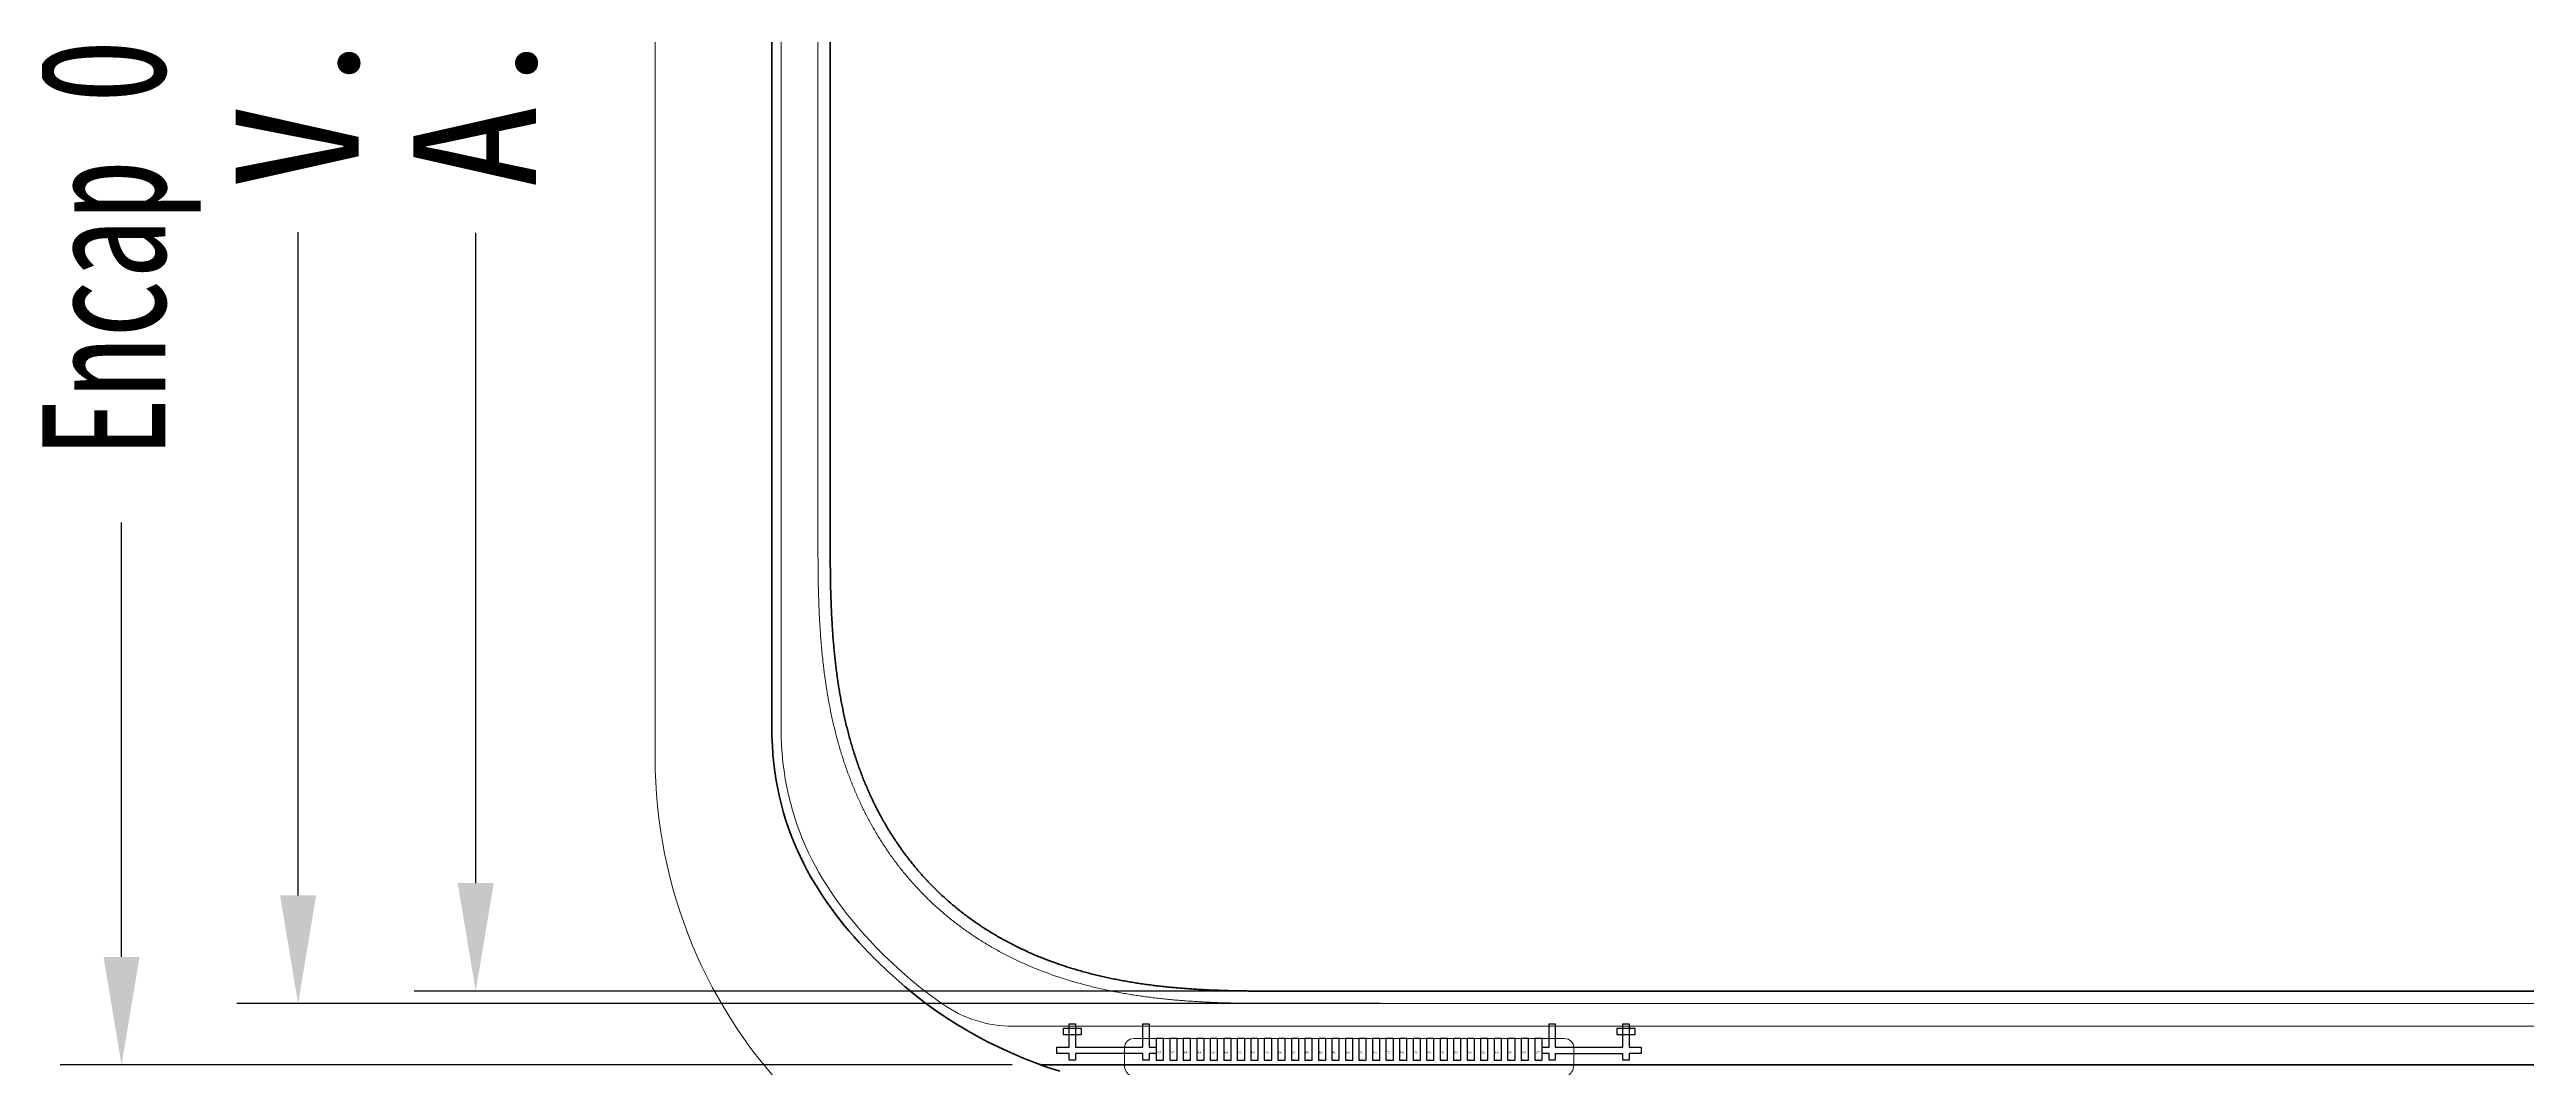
# Model space of a CAD drawing. Header units: millimetres. Extents: x 1773 to 2105, y 395 to 649.
# Drawn here: x 1810.2 to 1850.51, y 512.66 to 529.24 of the extents above; entities that cross this region are included whole.
import ezdxf
from ezdxf.enums import TextEntityAlignment as Align

# ---------------------------------------------------------------- set-up
doc = ezdxf.new("R2010")
doc.units = ezdxf.units.MM
for name, color, linetype, lineweight in [('AA.drawing', 7, 'Continuous', 100), ('CG', 3, 'Continuous', 20), ('FPC', 40, 'Continuous', 20), ('FPC.drawing', 30, 'Continuous', 100), ('P_ENCAP.drawing', 30, 'Continuous', 100), ('P_OLED.drawing', 3, 'Continuous', 100), ('POL', 202, 'Continuous', 5)]:
    doc.layers.add(name, color=color, linetype=linetype, lineweight=lineweight)
doc.layers.add('DST', color=253, linetype='Continuous')
doc.styles.add('宋体', font='')
doc.styles.get('宋体').set_extended_font_data('SimSun')
doc.dimstyles.new('Z0.8', dxfattribs={"dimscale": 0.8, "dimtxt": 2.5, "dimasz": 2.2, "dimexe": 1.25, "dimexo": 0.625, "dimtad": 0, "dimdsep": 46, "dimtxsty": '宋体', "dimcen": 2.5, "dimadec": 0, "dimazin": 0, "dimtfac": 1, "dimtmove": 0, "dimatfit": 3, "dimfxl": 1, "dimlwd": 25, "dimlwe": 25, "dimarcsym": 0})

# ---------------------------------------------------------------- blocks, each defined once
blk = doc.blocks.new('*D14')
at = {"layer": 'Defpoints', "color": 0, "ltscale": 0.1}
for p in [(1830.352, 552.294), (1817.134, 513.903), (1830.352, 513.903)]:
    blk.add_point(p, dxfattribs=at)
at = {"layer": 'DST', "color": 3, "linetype": 'ByBlock', "lineweight": 25, "ltscale": 0.1}
for p, q in [((1829.852, 552.294), (1816.134, 552.294)), ((1817.134, 550.534), (1817.134, 539.945)), ((1817.134, 515.663), (1817.134, 526.252)), ((1829.852, 513.903), (1816.134, 513.903))]:
    blk.add_line(p, q, dxfattribs=at)
at = {"layer": 'DST', "color": 3, "ltscale": 0.1}
for points in [[(1816.841, 550.534), (1817.428, 550.534), (1817.134, 552.294)], [(1816.841, 515.663), (1817.428, 515.663), (1817.134, 513.903)]]:
    blk.add_solid(points, dxfattribs=at)
at = {"layer": 'DST', "color": 4, "ltscale": 0.1, "insert": (1817.134, 533.098), "char_height": 2, "attachment_point": 5, "rotation": 90, "style": '宋体'}
blk.add_mtext('A.A 38.39', dxfattribs=at)
blk = doc.blocks.new('*D15')
at = {"layer": 'Defpoints', "color": 0, "ltscale": 0.1}
for p in [(1828.404, 553.224), (1811.37, 512.703), (1826.363, 512.703)]:
    blk.add_point(p, dxfattribs=at)
at = {"layer": 'DST', "color": 3, "linetype": 'ByBlock', "lineweight": 25, "ltscale": 0.1}
for p, q in [((1827.904, 553.224), (1810.37, 553.224)), ((1811.37, 551.464), (1811.37, 544.391)), ((1811.37, 514.463), (1811.37, 521.535)), ((1825.863, 512.703), (1810.37, 512.703))]:
    blk.add_line(p, q, dxfattribs=at)
at = {"layer": 'DST', "color": 3, "ltscale": 0.1}
for points in [[(1811.077, 551.464), (1811.663, 551.464), (1811.37, 553.224)], [(1811.077, 514.463), (1811.663, 514.463), (1811.37, 512.703)]]:
    blk.add_solid(points, dxfattribs=at)
at = {"layer": 'DST', "color": 4, "ltscale": 0.1, "insert": (1811.37, 532.963), "char_height": 2, "attachment_point": 5, "rotation": 90, "style": '宋体'}
blk.add_mtext('{\\fFangSong|b0|i0|c0|p49;\\W0.71;Encap Outline} 40.52', dxfattribs=at)
blk = doc.blocks.new('*D16')
at = {"layer": 'Defpoints', "color": 0, "ltscale": 0.1}
for p in [(1808.248, 553.224), (1828.404, 553.224), (1830.104, 512.133)]:
    blk.add_point(p, dxfattribs=at)
at = {"layer": 'DST', "color": 3, "linetype": 'ByBlock', "lineweight": 25, "ltscale": 0.1}
for p, q in [((1827.904, 553.224), (1807.248, 553.224)), ((1808.248, 551.464), (1808.248, 544.116)), ((1808.248, 513.893), (1808.248, 521.24)), ((1829.604, 512.133), (1807.248, 512.133))]:
    blk.add_line(p, q, dxfattribs=at)
at = {"layer": 'DST', "color": 3, "ltscale": 0.1}
for points in [[(1807.954, 551.464), (1808.541, 551.464), (1808.248, 553.224)], [(1807.954, 513.893), (1808.541, 513.893), (1808.248, 512.133)]]:
    blk.add_solid(points, dxfattribs=at)
at = {"layer": 'DST', "color": 4, "ltscale": 0.1, "insert": (1808.248, 532.678), "char_height": 2, "attachment_point": 5, "rotation": 90, "style": '宋体'}
blk.add_mtext('{\\f@FangSong|b0|i0|c0|p49;\\W0.71;Panel Outline\\Ftxt|c134;\\C2; }41.09', dxfattribs=at)
blk = doc.blocks.new('*D25')
at = {"layer": 'Defpoints', "color": 0, "ltscale": 0.1}
for p in [(1814.244, 552.494), (1832.352, 552.494), (1832.352, 513.703)]:
    blk.add_point(p, dxfattribs=at)
at = {"layer": 'FPC', "color": 3, "linetype": 'ByBlock', "lineweight": 25, "ltscale": 0.1}
for p, q in [((1831.852, 552.494), (1813.244, 552.494)), ((1814.244, 550.734), (1814.244, 539.934)), ((1814.244, 515.463), (1814.244, 526.263)), ((1831.852, 513.703), (1813.244, 513.703))]:
    blk.add_line(p, q, dxfattribs=at)
at = {"layer": 'FPC', "color": 3, "ltscale": 0.1}
for points in [[(1813.95, 550.734), (1814.537, 550.734), (1814.244, 552.494)], [(1813.95, 515.463), (1814.537, 515.463), (1814.244, 513.703)]]:
    blk.add_solid(points, dxfattribs=at)
at = {"layer": 'FPC', "color": 4, "ltscale": 0.1, "insert": (1814.244, 533.098), "char_height": 2, "attachment_point": 5, "rotation": 90, "style": '宋体'}
blk.add_mtext('V.A 38.79', dxfattribs=at)
blk = doc.blocks.new('*D26')
at = {"layer": 'Defpoints', "color": 0, "ltscale": 0.1}
for p in [(1804.391, 555.143), (1828.004, 555.143), (1828.004, 509.753)]:
    blk.add_point(p, dxfattribs=at)
at = {"layer": 'FPC', "color": 3, "linetype": 'ByBlock', "lineweight": 25, "ltscale": 0.1}
for p, q in [((1827.504, 555.143), (1803.391, 555.143)), ((1804.391, 553.383), (1804.391, 542.771)), ((1804.391, 511.513), (1804.391, 522.126)), ((1827.504, 509.753), (1803.391, 509.753))]:
    blk.add_line(p, q, dxfattribs=at)
at = {"layer": 'FPC', "color": 3, "ltscale": 0.1}
for points in [[(1804.098, 553.383), (1804.684, 553.383), (1804.391, 555.143)], [(1804.098, 511.513), (1804.684, 511.513), (1804.391, 509.753)]]:
    blk.add_solid(points, dxfattribs=at)
at = {"layer": 'FPC', "color": 4, "ltscale": 0.1, "insert": (1804.391, 532.448), "char_height": 2, "attachment_point": 5, "rotation": 90, "style": '宋体'}
blk.add_mtext('CG 45.39%%P0.05', dxfattribs=at)

msp = doc.modelspace()

# ---------------------------------------------------------------- linework, layer by layer
at = {"color": 6}
for p, q in [((1826.694, 513.296), (1826.694, 513.196)), ((1826.994, 513.296), (1826.694, 513.296)), ((1826.694, 513.196), (1826.994, 513.196)), ((1826.794, 513.37), (1826.894, 513.37)), ((1826.794, 512.991), (1826.794, 513.37)), ((1826.894, 513.37), (1826.894, 512.991)), ((1826.994, 513.196), (1826.994, 513.296)), ((1827.994, 512.991), (1827.994, 513.37)), ((1827.994, 513.37), (1828.094, 513.37)), ((1828.094, 513.37), (1828.094, 512.991)), ((1834.604, 513.37), (1834.704, 513.37)), ((1834.604, 512.991), (1834.604, 513.37)), ((1834.704, 513.37), (1834.704, 512.991)), ((1835.704, 513.296), (1835.704, 513.196)), ((1836.004, 513.296), (1835.704, 513.296)), ((1835.704, 513.196), (1836.004, 513.196)), ((1835.804, 512.991), (1835.804, 513.37)), ((1835.804, 513.37), (1835.904, 513.37)), ((1835.904, 513.37), (1835.904, 512.991)), ((1836.004, 513.196), (1836.004, 513.296)), ((1826.594, 512.891), (1826.594, 512.991)), ((1826.594, 512.991), (1826.794, 512.991)), ((1826.794, 512.891), (1826.594, 512.891)), ((1826.794, 512.783), (1826.794, 512.891)), ((1826.894, 512.783), (1826.794, 512.783)), ((1826.894, 512.991), (1827.994, 512.991)), ((1826.894, 512.891), (1826.894, 512.783)), ((1827.994, 512.891), (1826.894, 512.891)), ((1827.994, 512.783), (1827.994, 512.891)), ((1828.094, 512.783), (1827.994, 512.783)), ((1828.094, 512.991), (1828.209, 512.991)), ((1828.209, 512.891), (1828.094, 512.891)), ((1828.094, 512.891), (1828.094, 512.783)), ((1828.209, 513.133), (1828.209, 512.783)), ((1828.329, 513.133), (1828.209, 513.133)), ((1828.209, 512.991), (1828.209, 512.891)), ((1828.209, 512.783), (1828.329, 512.783)), ((1828.329, 512.783), (1828.329, 513.133)), ((1828.429, 513.133), (1828.429, 512.783)), ((1828.549, 513.133), (1828.429, 513.133)), ((1828.429, 512.783), (1828.549, 512.783)), ((1828.549, 512.783), (1828.549, 513.133)), ((1828.649, 513.133), (1828.649, 512.783)), ((1828.769, 513.133), (1828.649, 513.133)), ((1828.649, 512.783), (1828.769, 512.783)), ((1828.769, 512.783), (1828.769, 513.133)), ((1828.869, 513.133), (1828.869, 512.783)), ((1828.989, 513.133), (1828.869, 513.133)), ((1828.869, 512.783), (1828.989, 512.783)), ((1828.989, 512.783), (1828.989, 513.133)), ((1829.089, 513.133), (1829.089, 512.783)), ((1829.209, 513.133), (1829.089, 513.133)), ((1829.089, 512.783), (1829.209, 512.783)), ((1829.209, 512.783), (1829.209, 513.133)), ((1829.309, 513.133), (1829.309, 512.783)), ((1829.429, 513.133), (1829.309, 513.133)), ((1829.309, 512.783), (1829.429, 512.783)), ((1829.429, 512.783), (1829.429, 513.133)), ((1829.529, 513.133), (1829.529, 512.783)), ((1829.649, 513.133), (1829.529, 513.133)), ((1829.529, 512.783), (1829.649, 512.783)), ((1829.649, 512.783), (1829.649, 513.133)), ((1829.749, 513.133), (1829.749, 512.783)), ((1829.869, 513.133), (1829.749, 513.133)), ((1829.749, 512.783), (1829.869, 512.783)), ((1829.869, 512.783), (1829.869, 513.133)), ((1829.969, 513.133), (1829.969, 512.783)), ((1830.089, 513.133), (1829.969, 513.133)), ((1829.969, 512.783), (1830.089, 512.783)), ((1830.089, 512.783), (1830.089, 513.133)), ((1830.189, 513.133), (1830.189, 512.783)), ((1830.309, 513.133), (1830.189, 513.133)), ((1830.189, 512.783), (1830.309, 512.783)), ((1830.309, 512.783), (1830.309, 513.133)), ((1830.409, 513.133), (1830.409, 512.783)), ((1830.529, 513.133), (1830.409, 513.133)), ((1830.409, 512.783), (1830.529, 512.783)), ((1830.529, 512.783), (1830.529, 513.133)), ((1830.629, 513.133), (1830.629, 512.783)), ((1830.749, 513.133), (1830.629, 513.133)), ((1830.629, 512.783), (1830.749, 512.783)), ((1830.749, 512.783), (1830.749, 513.133)), ((1830.849, 513.133), (1830.849, 512.783)), ((1830.969, 513.133), (1830.849, 513.133)), ((1830.849, 512.783), (1830.969, 512.783)), ((1830.969, 512.783), (1830.969, 513.133)), ((1831.069, 513.133), (1831.069, 512.783)), ((1831.189, 513.133), (1831.069, 513.133)), ((1831.069, 512.783), (1831.189, 512.783)), ((1831.189, 512.783), (1831.189, 513.133)), ((1831.289, 513.133), (1831.289, 512.783)), ((1831.409, 513.133), (1831.289, 513.133)), ((1831.289, 512.783), (1831.409, 512.783)), ((1831.409, 512.783), (1831.409, 513.133)), ((1831.509, 513.133), (1831.509, 512.783)), ((1831.629, 513.133), (1831.509, 513.133)), ((1831.509, 512.783), (1831.629, 512.783)), ((1831.629, 512.783), (1831.629, 513.133)), ((1831.729, 513.133), (1831.729, 512.783)), ((1831.849, 513.133), (1831.729, 513.133)), ((1831.729, 512.783), (1831.849, 512.783)), ((1831.849, 512.783), (1831.849, 513.133)), ((1831.949, 513.133), (1831.949, 512.783)), ((1832.069, 513.133), (1831.949, 513.133)), ((1831.949, 512.783), (1832.069, 512.783)), ((1832.069, 512.783), (1832.069, 513.133)), ((1832.169, 513.133), (1832.169, 512.783)), ((1832.289, 513.133), (1832.169, 513.133)), ((1832.169, 512.783), (1832.289, 512.783)), ((1832.289, 512.783), (1832.289, 513.133)), ((1832.389, 513.133), (1832.389, 512.783)), ((1832.509, 513.133), (1832.389, 513.133)), ((1832.389, 512.783), (1832.509, 512.783)), ((1832.509, 512.783), (1832.509, 513.133)), ((1832.609, 513.133), (1832.609, 512.783)), ((1832.729, 513.133), (1832.609, 513.133)), ((1832.609, 512.783), (1832.729, 512.783)), ((1832.729, 512.783), (1832.729, 513.133)), ((1832.829, 513.133), (1832.829, 512.783)), ((1832.949, 513.133), (1832.829, 513.133)), ((1832.829, 512.783), (1832.949, 512.783)), ((1832.949, 512.783), (1832.949, 513.133)), ((1833.049, 513.133), (1833.049, 512.783)), ((1833.169, 513.133), (1833.049, 513.133)), ((1833.049, 512.783), (1833.169, 512.783)), ((1833.169, 512.783), (1833.169, 513.133)), ((1833.269, 513.133), (1833.269, 512.783)), ((1833.389, 513.133), (1833.269, 513.133)), ((1833.269, 512.783), (1833.389, 512.783)), ((1833.389, 512.783), (1833.389, 513.133)), ((1833.489, 513.133), (1833.489, 512.783)), ((1833.609, 513.133), (1833.489, 513.133)), ((1833.489, 512.783), (1833.609, 512.783)), ((1833.609, 512.783), (1833.609, 513.133)), ((1833.709, 513.133), (1833.709, 512.783)), ((1833.829, 513.133), (1833.709, 513.133)), ((1833.709, 512.783), (1833.829, 512.783)), ((1833.829, 512.783), (1833.829, 513.133)), ((1833.929, 513.133), (1833.929, 512.783)), ((1834.049, 513.133), (1833.929, 513.133)), ((1833.929, 512.783), (1834.049, 512.783)), ((1834.049, 512.783), (1834.049, 513.133)), ((1834.149, 513.133), (1834.149, 512.783)), ((1834.269, 513.133), (1834.149, 513.133)), ((1834.149, 512.783), (1834.269, 512.783)), ((1834.269, 512.783), (1834.269, 513.133)), ((1834.369, 513.133), (1834.369, 512.783)), ((1834.489, 513.133), (1834.369, 513.133)), ((1834.369, 512.783), (1834.489, 512.783)), ((1834.489, 512.783), (1834.489, 513.133)), ((1834.489, 512.991), (1834.604, 512.991)), ((1834.604, 512.891), (1834.489, 512.891)), ((1834.604, 512.783), (1834.604, 512.891)), ((1834.704, 512.783), (1834.604, 512.783)), ((1834.704, 512.991), (1835.804, 512.991)), ((1834.704, 512.891), (1834.704, 512.783)), ((1834.704, 512.891), (1835.804, 512.891)), ((1835.804, 512.783), (1835.804, 512.891)), ((1835.904, 512.783), (1835.804, 512.783)), ((1835.904, 512.991), (1836.104, 512.991)), ((1836.104, 512.891), (1835.904, 512.891)), ((1835.904, 512.891), (1835.904, 512.783)), ((1836.104, 512.991), (1836.104, 512.891))]:
    msp.add_line(p, q, dxfattribs=at)
at = {"layer": 'AA.drawing', "color": 7, "linetype": 'Continuous', "lineweight": 100}
msp.add_lwpolyline([(1822.904, 544.845), (1822.904, 521.352), (1822.904, 521.326), (1822.904, 521.3), (1822.904, 521.275), (1822.904, 521.223), (1822.904, 521.197), (1822.904, 521.172), (1822.904, 521.146), (1822.904, 521.094), (1822.904, 521.068), (1822.904, 521.043), (1822.904, 520.991), (1822.904, 520.965), (1822.905, 520.94), (1822.905, 520.914), (1822.905, 520.888), (1822.905, 520.862), (1822.905, 520.837), (1822.905, 520.811), (1822.906, 520.785), (1822.906, 520.76), (1822.906, 520.734), (1822.907, 520.708), (1822.907, 520.682), (1822.907, 520.657), (1822.908, 520.631), (1822.908, 520.605), (1822.909, 520.58), (1822.909, 520.554), (1822.91, 520.528), (1822.91, 520.503), (1822.911, 520.477), (1822.911, 520.451), (1822.912, 520.426), (1822.913, 520.4), (1822.913, 520.375), (1822.914, 520.349), (1822.915, 520.323), (1822.916, 520.298), (1822.917, 520.272), (1822.917, 520.247), (1822.918, 520.221), (1822.919, 520.195), (1822.92, 520.17), (1822.921, 520.144), (1822.922, 520.119), (1822.924, 520.093), (1822.925, 520.068), (1822.926, 520.042), (1822.927, 520.017), (1822.928, 519.992), (1822.93, 519.966), (1822.931, 519.941), (1822.933, 519.915), (1822.934, 519.89), (1822.936, 519.865), (1822.937, 519.839), (1822.939, 519.814), (1822.94, 519.789), (1822.942, 519.763), (1822.944, 519.738), (1822.946, 519.713), (1822.948, 519.687), (1822.949, 519.662), (1822.951, 519.637), (1822.953, 519.612), (1822.956, 519.587), (1822.958, 519.561), (1822.96, 519.536), (1822.962, 519.511), (1822.964, 519.486), (1822.967, 519.461), (1822.969, 519.436), (1822.972, 519.411), (1822.974, 519.386), (1822.977, 519.361), (1822.979, 519.336), (1822.982, 519.311), (1822.985, 519.286), (1822.988, 519.261), (1822.991, 519.236), (1822.993, 519.211), (1822.996, 519.186), (1823, 519.161), (1823.003, 519.136), (1823.006, 519.112), (1823.009, 519.087), (1823.012, 519.062), (1823.016, 519.037), (1823.019, 519.013), (1823.023, 518.988), (1823.026, 518.963), (1823.03, 518.939), (1823.034, 518.914), (1823.037, 518.89), (1823.041, 518.865), (1823.045, 518.841), (1823.049, 518.816), (1823.053, 518.792), (1823.057, 518.767), (1823.061, 518.743), (1823.066, 518.719), (1823.07, 518.694), (1823.074, 518.67), (1823.079, 518.646), (1823.083, 518.621), (1823.088, 518.597), (1823.093, 518.573), (1823.097, 518.549), (1823.102, 518.525), (1823.107, 518.501), (1823.112, 518.477), (1823.117, 518.453), (1823.122, 518.429), (1823.127, 518.405), (1823.132, 518.381), (1823.138, 518.357), (1823.143, 518.333), (1823.149, 518.309), (1823.154, 518.285), (1823.16, 518.262), (1823.166, 518.238), (1823.171, 518.214), (1823.177, 518.191), (1823.183, 518.167), (1823.189, 518.144), (1823.195, 518.12), (1823.201, 518.097), (1823.207, 518.073), (1823.214, 518.05), (1823.22, 518.026), (1823.227, 518.003), (1823.233, 517.98), (1823.24, 517.957), (1823.246, 517.933), (1823.253, 517.91), (1823.26, 517.887), (1823.267, 517.864), (1823.274, 517.841), (1823.281, 517.818), (1823.288, 517.795), (1823.296, 517.772), (1823.303, 517.749), (1823.31, 517.727), (1823.318, 517.704), (1823.325, 517.681), (1823.333, 517.658), (1823.341, 517.636), (1823.348, 517.613), (1823.356, 517.591), (1823.364, 517.568), (1823.372, 517.546), (1823.38, 517.523), (1823.389, 517.501), (1823.397, 517.479), (1823.405, 517.456), (1823.414, 517.434), (1823.422, 517.412), (1823.431, 517.39), (1823.44, 517.368), (1823.448, 517.346), (1823.457, 517.324), (1823.466, 517.302), (1823.475, 517.28), (1823.484, 517.258), (1823.494, 517.236), (1823.503, 517.215), (1823.512, 517.193), (1823.522, 517.171), (1823.531, 517.15), (1823.541, 517.128), (1823.55, 517.107), (1823.56, 517.086), (1823.57, 517.064), (1823.58, 517.043), (1823.59, 517.022), (1823.6, 517.001), (1823.61, 516.979), (1823.621, 516.958), (1823.631, 516.937), (1823.641, 516.916), (1823.652, 516.895), (1823.662, 516.875), (1823.673, 516.854), (1823.684, 516.833), (1823.695, 516.812), (1823.706, 516.792), (1823.717, 516.771), (1823.728, 516.751), (1823.739, 516.73), (1823.75, 516.71), (1823.762, 516.69), (1823.773, 516.669), (1823.785, 516.649), (1823.796, 516.629), (1823.808, 516.609), (1823.82, 516.589), (1823.831, 516.569), (1823.843, 516.549), (1823.855, 516.529), (1823.867, 516.51), (1823.88, 516.49), (1823.892, 516.47), (1823.904, 516.451), (1823.917, 516.431), (1823.929, 516.412), (1823.942, 516.392), (1823.954, 516.373), (1823.967, 516.354), (1823.98, 516.335), (1823.993, 516.315), (1824.006, 516.296), (1824.019, 516.277), (1824.032, 516.258), (1824.045, 516.24), (1824.059, 516.221), (1824.072, 516.202), (1824.085, 516.183), (1824.099, 516.165), (1824.113, 516.146), (1824.126, 516.128), (1824.14, 516.109), (1824.154, 516.091), (1824.168, 516.073), (1824.182, 516.055), (1824.196, 516.037), (1824.21, 516.019), (1824.225, 516.001), (1824.239, 515.983), (1824.253, 515.965), (1824.268, 515.947), (1824.283, 515.929), (1824.297, 515.912), (1824.312, 515.894), (1824.327, 515.877), (1824.342, 515.859), (1824.357, 515.842), (1824.372, 515.825), (1824.387, 515.808), (1824.402, 515.79), (1824.418, 515.773), (1824.433, 515.756), (1824.448, 515.74), (1824.464, 515.723), (1824.48, 515.706), (1824.495, 515.689), (1824.511, 515.673), (1824.527, 515.656), (1824.543, 515.64), (1824.559, 515.623), (1824.575, 515.607), (1824.591, 515.591), (1824.607, 515.575), (1824.623, 515.559), (1824.64, 515.543), (1824.656, 515.527), (1824.673, 515.511), (1824.689, 515.495), (1824.706, 515.479), (1824.723, 515.464), (1824.74, 515.448), (1824.757, 515.433), (1824.774, 515.417), (1824.791, 515.402), (1824.808, 515.387), (1824.825, 515.372), (1824.842, 515.357), (1824.859, 515.342), (1824.877, 515.327), (1824.894, 515.312), (1824.912, 515.297), (1824.93, 515.282), (1824.947, 515.268), (1824.965, 515.253), (1824.983, 515.239), (1825.001, 515.225), (1825.019, 515.21), (1825.037, 515.196), (1825.055, 515.182), (1825.073, 515.168), (1825.091, 515.154), (1825.11, 515.14), (1825.128, 515.126), (1825.146, 515.113), (1825.165, 515.099), (1825.184, 515.085), (1825.202, 515.072), (1825.221, 515.058), (1825.24, 515.045), (1825.259, 515.032), (1825.277, 515.019), (1825.296, 515.006), (1825.316, 514.993), (1825.335, 514.98), (1825.354, 514.967), (1825.373, 514.954), (1825.392, 514.942), (1825.412, 514.929), (1825.431, 514.916), (1825.451, 514.904), (1825.47, 514.892), (1825.49, 514.879), (1825.51, 514.867), (1825.529, 514.855), (1825.549, 514.843), (1825.569, 514.831), (1825.589, 514.819), (1825.609, 514.808), (1825.629, 514.796), (1825.649, 514.784), (1825.669, 514.773), (1825.69, 514.761), (1825.71, 514.75), (1825.73, 514.739), (1825.751, 514.728), (1825.771, 514.717), (1825.792, 514.706), (1825.813, 514.695), (1825.833, 514.684), (1825.854, 514.673), (1825.875, 514.662), (1825.896, 514.652), (1825.916, 514.641), (1825.937, 514.631), (1825.958, 514.62), (1825.979, 514.61), (1826.001, 514.6), (1826.022, 514.59), (1826.043, 514.58), (1826.064, 514.57), (1826.086, 514.56), (1826.107, 514.55), (1826.128, 514.541), (1826.15, 514.531), (1826.171, 514.521), (1826.193, 514.512), (1826.215, 514.503), (1826.236, 514.493), (1826.258, 514.484), (1826.28, 514.475), (1826.302, 514.466), (1826.324, 514.457), (1826.346, 514.448), (1826.368, 514.439), (1826.39, 514.431), (1826.412, 514.422), (1826.434, 514.414), (1826.456, 514.405), (1826.479, 514.397), (1826.501, 514.388), (1826.523, 514.38), (1826.546, 514.372), (1826.568, 514.364), (1826.591, 514.356), (1826.613, 514.348), (1826.636, 514.34), (1826.658, 514.333), (1826.681, 514.325), (1826.704, 514.318), (1826.727, 514.31), (1826.749, 514.303), (1826.772, 514.295), (1826.795, 514.288), (1826.818, 514.281), (1826.841, 514.274), (1826.864, 514.267), (1826.887, 514.26), (1826.91, 514.253), (1826.933, 514.246), (1826.957, 514.24), (1826.98, 514.233), (1827.003, 514.226), (1827.026, 514.22), (1827.05, 514.214), (1827.073, 514.207), (1827.097, 514.201), (1827.12, 514.195), (1827.144, 514.189), (1827.167, 514.183), (1827.191, 514.177), (1827.214, 514.171), (1827.238, 514.165), (1827.262, 514.16), (1827.286, 514.154), (1827.309, 514.148), (1827.333, 514.143), (1827.357, 514.138), (1827.381, 514.132), (1827.405, 514.127), (1827.429, 514.122), (1827.453, 514.117), (1827.477, 514.112), (1827.501, 514.107), (1827.525, 514.102), (1827.549, 514.097), (1827.573, 514.092), (1827.597, 514.088), (1827.621, 514.083), (1827.646, 514.079), (1827.67, 514.074), (1827.694, 514.07), (1827.719, 514.065), (1827.743, 514.061), (1827.767, 514.057), (1827.792, 514.053), (1827.816, 514.049), (1827.841, 514.045), (1827.865, 514.041), (1827.89, 514.037), (1827.914, 514.033), (1827.939, 514.03), (1827.963, 514.026), (1827.988, 514.022), (1828.013, 514.019), (1828.037, 514.015), (1828.062, 514.012), (1828.087, 514.009), (1828.112, 514.006), (1828.136, 514.002), (1828.161, 513.999), (1828.186, 513.996), (1828.211, 513.993), (1828.236, 513.99), (1828.261, 513.987), (1828.286, 513.985), (1828.311, 513.982), (1828.336, 513.979), (1828.361, 513.976), (1828.386, 513.974), (1828.411, 513.971), (1828.436, 513.969), (1828.461, 513.966), (1828.486, 513.964), (1828.511, 513.962), (1828.536, 513.96), (1828.561, 513.957), (1828.587, 513.955), (1828.612, 513.953), (1828.637, 513.951), (1828.662, 513.949), (1828.687, 513.947), (1828.713, 513.945), (1828.738, 513.944), (1828.763, 513.942), (1828.789, 513.94), (1828.814, 513.938), (1828.839, 513.937), (1828.865, 513.935), (1828.89, 513.934), (1828.915, 513.932), (1828.941, 513.931), (1828.966, 513.929), (1828.992, 513.928), (1829.017, 513.927), (1829.043, 513.926), (1829.068, 513.924), (1829.093, 513.923), (1829.119, 513.922), (1829.144, 513.921), (1829.17, 513.92), (1829.196, 513.919), (1829.221, 513.918), (1829.247, 513.917), (1829.272, 513.916), (1829.298, 513.915), (1829.323, 513.915), (1829.349, 513.914), (1829.375, 513.913), (1829.4, 513.912), (1829.426, 513.912), (1829.451, 513.911), (1829.477, 513.91), (1829.503, 513.91), (1829.528, 513.909), (1829.554, 513.909), (1829.58, 513.908), (1829.605, 513.908), (1829.631, 513.907), (1829.657, 513.907), (1829.682, 513.907), (1829.708, 513.906), (1829.734, 513.906), (1829.76, 513.906), (1829.785, 513.905), (1829.811, 513.905), (1829.837, 513.905), (1829.862, 513.905), (1829.888, 513.904), (1829.914, 513.904), (1829.94, 513.904), (1829.965, 513.904), (1829.991, 513.904), (1830.017, 513.904), (1830.043, 513.904), (1830.068, 513.904), (1830.094, 513.903), (1830.146, 513.903), (1830.172, 513.903), (1830.197, 513.903), (1830.223, 513.903), (1830.249, 513.903), (1830.275, 513.903), (1830.3, 513.903), (1830.326, 513.903), (1830.352, 513.903), (1853.845, 513.903)], dxfattribs=at)
at = {"layer": 'CG', "color": 3, "linetype": 'Continuous'}
msp.add_lwpolyline([(1820.054, 517.703, 0.414214), (1828.004, 509.753), (1856.194, 509.753, 0.414214), (1864.144, 517.703), (1864.144, 547.193, 0.414214), (1856.194, 555.143), (1828.004, 555.143, 0.414214), (1820.054, 547.193)], format="xyb", close=True, dxfattribs=at)
msp.add_lwpolyline([(1822.704, 544.845), (1822.704, 521.352), (1822.704, 521.326), (1822.704, 521.3), (1822.704, 521.275), (1822.704, 521.223), (1822.704, 521.197), (1822.704, 521.171), (1822.704, 521.145), (1822.704, 521.094), (1822.704, 521.068), (1822.704, 521.042), (1822.704, 520.99), (1822.704, 520.964), (1822.705, 520.939), (1822.705, 520.913), (1822.705, 520.887), (1822.705, 520.861), (1822.705, 520.835), (1822.706, 520.809), (1822.706, 520.783), (1822.706, 520.757), (1822.706, 520.731), (1822.707, 520.705), (1822.707, 520.68), (1822.707, 520.654), (1822.708, 520.628), (1822.708, 520.602), (1822.709, 520.576), (1822.709, 520.55), (1822.71, 520.524), (1822.71, 520.498), (1822.711, 520.472), (1822.711, 520.447), (1822.712, 520.421), (1822.713, 520.395), (1822.713, 520.369), (1822.714, 520.343), (1822.715, 520.317), (1822.716, 520.291), (1822.717, 520.265), (1822.718, 520.24), (1822.719, 520.214), (1822.719, 520.188), (1822.72, 520.162), (1822.722, 520.136), (1822.723, 520.11), (1822.724, 520.085), (1822.725, 520.059), (1822.726, 520.033), (1822.727, 520.007), (1822.729, 519.981), (1822.73, 519.955), (1822.731, 519.93), (1822.733, 519.904), (1822.734, 519.878), (1822.736, 519.852), (1822.738, 519.827), (1822.739, 519.801), (1822.741, 519.775), (1822.743, 519.75), (1822.744, 519.724), (1822.746, 519.698), (1822.748, 519.672), (1822.75, 519.647), (1822.752, 519.621), (1822.754, 519.595), (1822.756, 519.57), (1822.758, 519.544), (1822.761, 519.519), (1822.763, 519.493), (1822.765, 519.468), (1822.768, 519.442), (1822.77, 519.416), (1822.773, 519.391), (1822.775, 519.365), (1822.778, 519.34), (1822.781, 519.314), (1822.783, 519.289), (1822.786, 519.264), (1822.789, 519.238), (1822.792, 519.213), (1822.795, 519.187), (1822.798, 519.162), (1822.801, 519.137), (1822.804, 519.111), (1822.807, 519.086), (1822.811, 519.061), (1822.814, 519.035), (1822.818, 519.01), (1822.821, 518.985), (1822.825, 518.96), (1822.828, 518.934), (1822.832, 518.909), (1822.836, 518.884), (1822.84, 518.859), (1822.844, 518.834), (1822.848, 518.809), (1822.852, 518.784), (1822.856, 518.759), (1822.86, 518.734), (1822.864, 518.709), (1822.869, 518.684), (1822.873, 518.659), (1822.878, 518.634), (1822.882, 518.609), (1822.887, 518.584), (1822.891, 518.56), (1822.896, 518.535), (1822.901, 518.51), (1822.906, 518.485), (1822.911, 518.461), (1822.916, 518.436), (1822.921, 518.411), (1822.927, 518.387), (1822.932, 518.362), (1822.937, 518.338), (1822.943, 518.313), (1822.948, 518.289), (1822.954, 518.264), (1822.959, 518.24), (1822.965, 518.215), (1822.971, 518.191), (1822.977, 518.167), (1822.983, 518.142), (1822.989, 518.118), (1822.995, 518.094), (1823.002, 518.07), (1823.008, 518.046), (1823.014, 518.022), (1823.021, 517.997), (1823.027, 517.973), (1823.034, 517.949), (1823.041, 517.925), (1823.048, 517.902), (1823.054, 517.878), (1823.061, 517.854), (1823.068, 517.83), (1823.076, 517.806), (1823.083, 517.782), (1823.09, 517.759), (1823.097, 517.735), (1823.105, 517.712), (1823.113, 517.688), (1823.12, 517.664), (1823.128, 517.641), (1823.136, 517.618), (1823.144, 517.594), (1823.152, 517.571), (1823.16, 517.547), (1823.168, 517.524), (1823.176, 517.501), (1823.184, 517.478), (1823.193, 517.455), (1823.201, 517.432), (1823.21, 517.409), (1823.218, 517.386), (1823.227, 517.363), (1823.236, 517.34), (1823.245, 517.317), (1823.254, 517.294), (1823.263, 517.271), (1823.272, 517.249), (1823.281, 517.226), (1823.291, 517.203), (1823.3, 517.181), (1823.31, 517.158), (1823.319, 517.136), (1823.329, 517.113), (1823.339, 517.091), (1823.348, 517.069), (1823.358, 517.046), (1823.368, 517.024), (1823.378, 517.002), (1823.389, 516.98), (1823.399, 516.958), (1823.409, 516.936), (1823.42, 516.914), (1823.43, 516.892), (1823.441, 516.87), (1823.452, 516.849), (1823.463, 516.827), (1823.473, 516.805), (1823.484, 516.784), (1823.495, 516.762), (1823.507, 516.741), (1823.518, 516.719), (1823.529, 516.698), (1823.541, 516.676), (1823.552, 516.655), (1823.564, 516.634), (1823.575, 516.613), (1823.587, 516.592), (1823.599, 516.571), (1823.611, 516.55), (1823.623, 516.529), (1823.635, 516.508), (1823.647, 516.487), (1823.66, 516.467), (1823.672, 516.446), (1823.684, 516.425), (1823.697, 516.405), (1823.71, 516.384), (1823.722, 516.364), (1823.735, 516.344), (1823.748, 516.323), (1823.761, 516.303), (1823.774, 516.283), (1823.787, 516.263), (1823.801, 516.243), (1823.814, 516.223), (1823.827, 516.203), (1823.841, 516.183), (1823.854, 516.164), (1823.868, 516.144), (1823.882, 516.124), (1823.896, 516.105), (1823.91, 516.085), (1823.924, 516.066), (1823.938, 516.047), (1823.952, 516.027), (1823.966, 516.008), (1823.98, 515.989), (1823.995, 515.97), (1824.009, 515.951), (1824.024, 515.932), (1824.039, 515.913), (1824.054, 515.895), (1824.068, 515.876), (1824.083, 515.857), (1824.098, 515.839), (1824.113, 515.82), (1824.129, 515.802), (1824.144, 515.783), (1824.159, 515.765), (1824.175, 515.747), (1824.19, 515.729), (1824.206, 515.711), (1824.222, 515.693), (1824.237, 515.675), (1824.253, 515.657), (1824.269, 515.639), (1824.285, 515.622), (1824.301, 515.604), (1824.317, 515.587), (1824.334, 515.569), (1824.35, 515.552), (1824.366, 515.535), (1824.383, 515.517), (1824.399, 515.5), (1824.416, 515.483), (1824.433, 515.466), (1824.45, 515.449), (1824.466, 515.433), (1824.483, 515.416), (1824.5, 515.399), (1824.518, 515.383), (1824.535, 515.366), (1824.552, 515.35), (1824.569, 515.333), (1824.587, 515.317), (1824.604, 515.301), (1824.622, 515.285), (1824.64, 515.269), (1824.657, 515.253), (1824.675, 515.237), (1824.693, 515.221), (1824.711, 515.206), (1824.729, 515.19), (1824.747, 515.175), (1824.765, 515.159), (1824.784, 515.144), (1824.802, 515.129), (1824.82, 515.113), (1824.839, 515.098), (1824.857, 515.083), (1824.876, 515.068), (1824.895, 515.053), (1824.913, 515.039), (1824.932, 515.024), (1824.951, 515.009), (1824.97, 514.995), (1824.989, 514.98), (1825.008, 514.966), (1825.027, 514.952), (1825.047, 514.938), (1825.066, 514.923), (1825.085, 514.909), (1825.105, 514.896), (1825.124, 514.882), (1825.144, 514.868), (1825.164, 514.854), (1825.183, 514.841), (1825.203, 514.827), (1825.223, 514.814), (1825.243, 514.8), (1825.263, 514.787), (1825.283, 514.774), (1825.303, 514.761), (1825.323, 514.748), (1825.344, 514.735), (1825.364, 514.722), (1825.384, 514.71), (1825.405, 514.697), (1825.425, 514.684), (1825.446, 514.672), (1825.467, 514.659), (1825.487, 514.647), (1825.508, 514.635), (1825.529, 514.623), (1825.55, 514.611), (1825.571, 514.599), (1825.592, 514.587), (1825.613, 514.575), (1825.634, 514.564), (1825.655, 514.552), (1825.677, 514.54), (1825.698, 514.529), (1825.719, 514.518), (1825.741, 514.506), (1825.762, 514.495), (1825.784, 514.484), (1825.805, 514.473), (1825.827, 514.462), (1825.849, 514.452), (1825.87, 514.441), (1825.892, 514.43), (1825.914, 514.42), (1825.936, 514.409), (1825.958, 514.399), (1825.98, 514.389), (1826.002, 514.378), (1826.024, 514.368), (1826.047, 514.358), (1826.069, 514.348), (1826.091, 514.338), (1826.113, 514.329), (1826.136, 514.319), (1826.158, 514.309), (1826.181, 514.3), (1826.203, 514.29), (1826.226, 514.281), (1826.249, 514.272), (1826.271, 514.263), (1826.294, 514.254), (1826.317, 514.245), (1826.34, 514.236), (1826.363, 514.227), (1826.386, 514.218), (1826.409, 514.209), (1826.432, 514.201), (1826.455, 514.192), (1826.478, 514.184), (1826.501, 514.176), (1826.524, 514.167), (1826.547, 514.159), (1826.571, 514.151), (1826.594, 514.143), (1826.618, 514.135), (1826.641, 514.128), (1826.664, 514.12), (1826.688, 514.112), (1826.712, 514.105), (1826.735, 514.097), (1826.759, 514.09), (1826.783, 514.083), (1826.806, 514.075), (1826.83, 514.068), (1826.854, 514.061), (1826.878, 514.054), (1826.902, 514.047), (1826.925, 514.04), (1826.949, 514.034), (1826.973, 514.027), (1826.997, 514.021), (1827.022, 514.014), (1827.046, 514.008), (1827.07, 514.001), (1827.094, 513.995), (1827.118, 513.989), (1827.142, 513.983), (1827.167, 513.977), (1827.191, 513.971), (1827.215, 513.965), (1827.24, 513.959), (1827.264, 513.954), (1827.289, 513.948), (1827.313, 513.942), (1827.338, 513.937), (1827.362, 513.932), (1827.387, 513.926), (1827.411, 513.921), (1827.436, 513.916), (1827.461, 513.911), (1827.485, 513.906), (1827.51, 513.901), (1827.535, 513.896), (1827.56, 513.891), (1827.584, 513.886), (1827.609, 513.882), (1827.634, 513.877), (1827.659, 513.873), (1827.684, 513.868), (1827.709, 513.864), (1827.734, 513.86), (1827.759, 513.856), (1827.784, 513.851), (1827.809, 513.847), (1827.834, 513.843), (1827.859, 513.839), (1827.884, 513.836), (1827.909, 513.832), (1827.934, 513.828), (1827.96, 513.824), (1827.985, 513.821), (1828.01, 513.817), (1828.035, 513.814), (1828.061, 513.81), (1828.086, 513.807), (1828.111, 513.804), (1828.137, 513.801), (1828.162, 513.798), (1828.187, 513.795), (1828.213, 513.792), (1828.238, 513.789), (1828.264, 513.786), (1828.289, 513.783), (1828.314, 513.78), (1828.34, 513.778), (1828.365, 513.775), (1828.391, 513.772), (1828.416, 513.77), (1828.442, 513.767), (1828.467, 513.765), (1828.493, 513.763), (1828.519, 513.76), (1828.544, 513.758), (1828.57, 513.756), (1828.595, 513.754), (1828.621, 513.752), (1828.647, 513.75), (1828.672, 513.748), (1828.698, 513.746), (1828.724, 513.744), (1828.75, 513.742), (1828.775, 513.741), (1828.801, 513.739), (1828.827, 513.737), (1828.852, 513.736), (1828.878, 513.734), (1828.904, 513.733), (1828.93, 513.731), (1828.956, 513.73), (1828.981, 513.728), (1829.007, 513.727), (1829.033, 513.726), (1829.059, 513.725), (1829.085, 513.723), (1829.11, 513.722), (1829.136, 513.721), (1829.162, 513.72), (1829.188, 513.719), (1829.214, 513.718), (1829.24, 513.717), (1829.265, 513.716), (1829.291, 513.715), (1829.317, 513.715), (1829.343, 513.714), (1829.369, 513.713), (1829.395, 513.712), (1829.421, 513.712), (1829.447, 513.711), (1829.472, 513.71), (1829.498, 513.71), (1829.524, 513.709), (1829.55, 513.709), (1829.576, 513.708), (1829.602, 513.708), (1829.628, 513.707), (1829.654, 513.707), (1829.68, 513.707), (1829.705, 513.706), (1829.731, 513.706), (1829.757, 513.706), (1829.783, 513.705), (1829.809, 513.705), (1829.835, 513.705), (1829.861, 513.705), (1829.887, 513.704), (1829.913, 513.704), (1829.938, 513.704), (1829.964, 513.704), (1829.99, 513.704), (1830.016, 513.704), (1830.042, 513.704), (1830.068, 513.704), (1830.094, 513.703), (1830.145, 513.703), (1830.171, 513.703), (1830.197, 513.703), (1830.223, 513.703), (1830.249, 513.703), (1830.275, 513.703), (1830.3, 513.703), (1830.326, 513.703), (1830.352, 513.703), (1853.845, 513.703, 0.000097)], format="xyb", dxfattribs=at)
at = {"layer": 'FPC', "linetype": 'ByBlock'}
msp.add_lwpolyline([(1827.797, 512.522, -0.272683), (1827.694, 512.697), (1827.694, 512.983, -0.414214), (1827.844, 513.133), (1834.854, 513.133, -0.414214), (1835.004, 512.983), (1835.004, 512.697, -0.272683), (1834.9, 512.522)], format="xyb", dxfattribs=at)
at = {"layer": 'P_ENCAP.drawing', "color": 30, "linetype": 'Continuous', "lineweight": 100}
msp.add_lwpolyline([(1821.954, 546.794), (1821.954, 518.204), (1821.956, 518.052), (1821.962, 517.903), (1821.972, 517.757), (1821.986, 517.613), (1822.004, 517.473), (1822.025, 517.335), (1822.05, 517.199), (1822.078, 517.066), (1822.11, 516.936), (1822.145, 516.808), (1822.183, 516.683), (1822.225, 516.56), (1822.269, 516.439), (1822.316, 516.321), (1822.365, 516.205), (1822.418, 516.091), (1822.473, 515.979), (1822.53, 515.869), (1822.59, 515.762), (1822.652, 515.656), (1822.716, 515.552), (1822.782, 515.451), (1822.85, 515.351), (1822.919, 515.253), (1822.991, 515.157), (1823.064, 515.062), (1823.138, 514.97), (1823.214, 514.879), (1823.292, 514.789), (1823.37, 514.701), (1823.45, 514.615), (1823.53, 514.53), (1823.674, 514.385), (1823.82, 514.244), (1823.969, 514.108), (1824.121, 513.976), (1824.276, 513.848), (1824.435, 513.725), (1824.597, 513.607), (1824.762, 513.493), (1824.932, 513.383), (1825.105, 513.278), (1825.282, 513.177), (1825.462, 513.081), (1825.648, 512.99), (1825.837, 512.903), (1826.031, 512.82), (1826.229, 512.742), (1826.337, 512.703), (1857.86, 512.703)], dxfattribs=at)
at = {"layer": 'P_OLED.drawing', "color": 3, "linetype": 'Continuous', "lineweight": 100}
msp.add_lwpolyline([(1821.954, 546.794), (1821.954, 518.204), (1821.956, 518.052), (1821.962, 517.903), (1821.972, 517.757), (1821.986, 517.613), (1822.004, 517.473), (1822.025, 517.335), (1822.05, 517.199), (1822.078, 517.066), (1822.11, 516.936), (1822.145, 516.808), (1822.183, 516.683), (1822.225, 516.56), (1822.269, 516.439), (1822.316, 516.321), (1822.365, 516.205), (1822.418, 516.091), (1822.473, 515.979), (1822.53, 515.869), (1822.59, 515.762), (1822.652, 515.656), (1822.716, 515.552), (1822.782, 515.451), (1822.85, 515.351), (1822.919, 515.253), (1822.991, 515.157), (1823.064, 515.062), (1823.138, 514.97), (1823.214, 514.879), (1823.292, 514.789), (1823.37, 514.701), (1823.45, 514.615), (1823.53, 514.53), (1823.674, 514.385), (1823.82, 514.244), (1823.969, 514.108), (1824.121, 513.976), (1824.276, 513.848), (1824.435, 513.725), (1824.597, 513.607), (1824.762, 513.493), (1824.932, 513.383), (1825.105, 513.278), (1825.282, 513.177), (1825.462, 513.081), (1825.648, 512.99), (1825.837, 512.903), (1826.031, 512.82), (1826.229, 512.742), (1826.431, 512.669), (1826.639, 512.601)], dxfattribs=at)
at = {"layer": 'POL', "ltscale": 0.1}
msp.add_lwpolyline([(1822.104, 546.793), (1822.104, 518.205), (1822.106, 518.056), (1822.112, 517.911), (1822.121, 517.769), (1822.135, 517.63), (1822.152, 517.493), (1822.173, 517.36), (1822.197, 517.228), (1822.225, 517.1), (1822.255, 516.974), (1822.289, 516.85), (1822.326, 516.728), (1822.366, 516.609), (1822.409, 516.493), (1822.454, 516.378), (1822.503, 516.265), (1822.553, 516.155), (1822.607, 516.047), (1822.662, 515.94), (1822.72, 515.836), (1822.78, 515.733), (1822.842, 515.633), (1822.907, 515.534), (1822.973, 515.437), (1823.041, 515.341), (1823.11, 515.248), (1823.182, 515.155), (1823.254, 515.065), (1823.329, 514.976), (1823.404, 514.888), (1823.481, 514.802), (1823.559, 514.717), (1823.638, 514.634), (1823.779, 514.492), (1823.922, 514.354), (1824.068, 514.22), (1824.218, 514.091), (1824.37, 513.966), (1824.525, 513.845), (1824.684, 513.729, 0.002341), (1824.736, 513.692, 0.153289), (1825.879, 513.333), (1858.319, 513.333, 0.158984)], format="xyb", dxfattribs=at)

# ---------------------------------------------------------------- texts
at = {"layer": 'FPC.drawing', "color": 30, "linetype": 'Continuous', "lineweight": 100}
for s, p in [('TEST', (1828.25, 512.906)), ('1', (1828.259, 512.783)), ('TEST', (1828.47, 512.906)), ('2', (1828.479, 512.783)), ('GND', (1828.69, 512.906)), ('3', (1828.699, 512.783)), ('GND', (1828.91, 512.906)), ('4', (1828.919, 512.783)), ('RX10', (1829.13, 512.906)), ('5', (1829.139, 512.783)), ('RX9', (1829.35, 512.906)), ('6', (1829.359, 512.783)), ('RX8', (1829.57, 512.906)), ('7', (1829.579, 512.783)), ('RX7', (1829.79, 512.906)), ('8', (1829.799, 512.783)), ('RX6', (1830.01, 512.906)), ('9', (1830.019, 512.783)), ('RX5', (1830.23, 512.906)), ('10', (1830.239, 512.783)), ('RX4', (1830.45, 512.906)), ('11', (1830.459, 512.783)), ('RX3', (1830.67, 512.906)), ('12', (1830.679, 512.783)), ('RX2', (1830.89, 512.906)), ('13', (1830.899, 512.783)), ('RX1', (1831.11, 512.906)), ('14', (1831.119, 512.783)), ('GND', (1831.33, 512.906)), ('15', (1831.339, 512.783)), ('TX1', (1831.55, 512.906)), ('16', (1831.559, 512.783)), ('TX2', (1831.77, 512.906)), ('17', (1831.779, 512.783)), ('TX3', (1831.99, 512.906)), ('18', (1831.999, 512.783)), ('TX4', (1832.21, 512.906)), ('19', (1832.219, 512.783)), ('TX5', (1832.43, 512.906)), ('20', (1832.439, 512.783)), ('TX6', (1832.65, 512.906)), ('21', (1832.659, 512.783)), ('TX7', (1832.87, 512.906)), ('22', (1832.879, 512.783)), ('TX8', (1833.09, 512.906)), ('23', (1833.099, 512.783)), ('TX9', (1833.31, 512.906)), ('24', (1833.319, 512.783)), ('TX10', (1833.53, 512.906)), ('25', (1833.539, 512.783)), ('GND', (1833.75, 512.906)), ('26', (1833.759, 512.783)), ('GND', (1833.97, 512.906)), ('27', (1833.979, 512.783)), ('TEST', (1834.19, 512.906)), ('28', (1834.199, 512.783)), ('TEST', (1834.41, 512.906)), ('29', (1834.419, 512.783))]:
    msp.add_text(s, height=0.025, dxfattribs=at).set_placement(p, align=Align.MIDDLE_CENTER)

# ---------------------------------------------------------------- dimensions: what is measured, and where the dimension line sits
at = {"layer": 'DST', "ltscale": 0.1}
for base, p1, p2, text, picture, middle in [((1808.248, 553.224), (1830.104, 512.133), (1828.404, 553.224), '{\\f@FangSong|b0|i0|c0|p49;\\W0.71;Panel Outline\\Ftxt|c134;\\C2; }<>', '*D16', (1808.248, 532.678)), ((1811.37, 512.703), (1828.404, 553.224), (1826.363, 512.703), '{\\fFangSong|b0|i0|c0|p49;\\W0.71;Encap Outline} <>', '*D15', (1811.37, 532.963)), ((1817.134, 513.903), (1830.352, 552.294), (1830.352, 513.903), 'A.A <>', '*D14', (1817.134, 533.098))]:
    dim = msp.add_linear_dim(base=base, p1=p1, p2=p2, angle=90, text=text, dimstyle='Z0.8', override={"dimfxl": 0.25, "dimarcsym": 1}, dxfattribs=at)
    dim.commit()
    dim.dimension.update_dxf_attribs({"geometry": picture, "text_midpoint": middle})
at = {"layer": 'FPC', "ltscale": 0.1}
for base, p1, p2, text, picture, middle in [((1804.391, 555.143), (1828.004, 509.753), (1828.004, 555.143), 'CG <>%%P0.05', '*D26', (1804.391, 532.448)), ((1814.244, 552.494), (1832.352, 513.703), (1832.352, 552.494), 'V.A <>', '*D25', (1814.244, 533.098))]:
    dim = msp.add_linear_dim(base=base, p1=p1, p2=p2, angle=90, text=text, dimstyle='Z0.8', override={"dimfxl": 0.25, "dimarcsym": 1}, dxfattribs=at)
    dim.commit()
    dim.dimension.update_dxf_attribs({"geometry": picture, "text_midpoint": middle})

doc.saveas('drawing.dxf')
